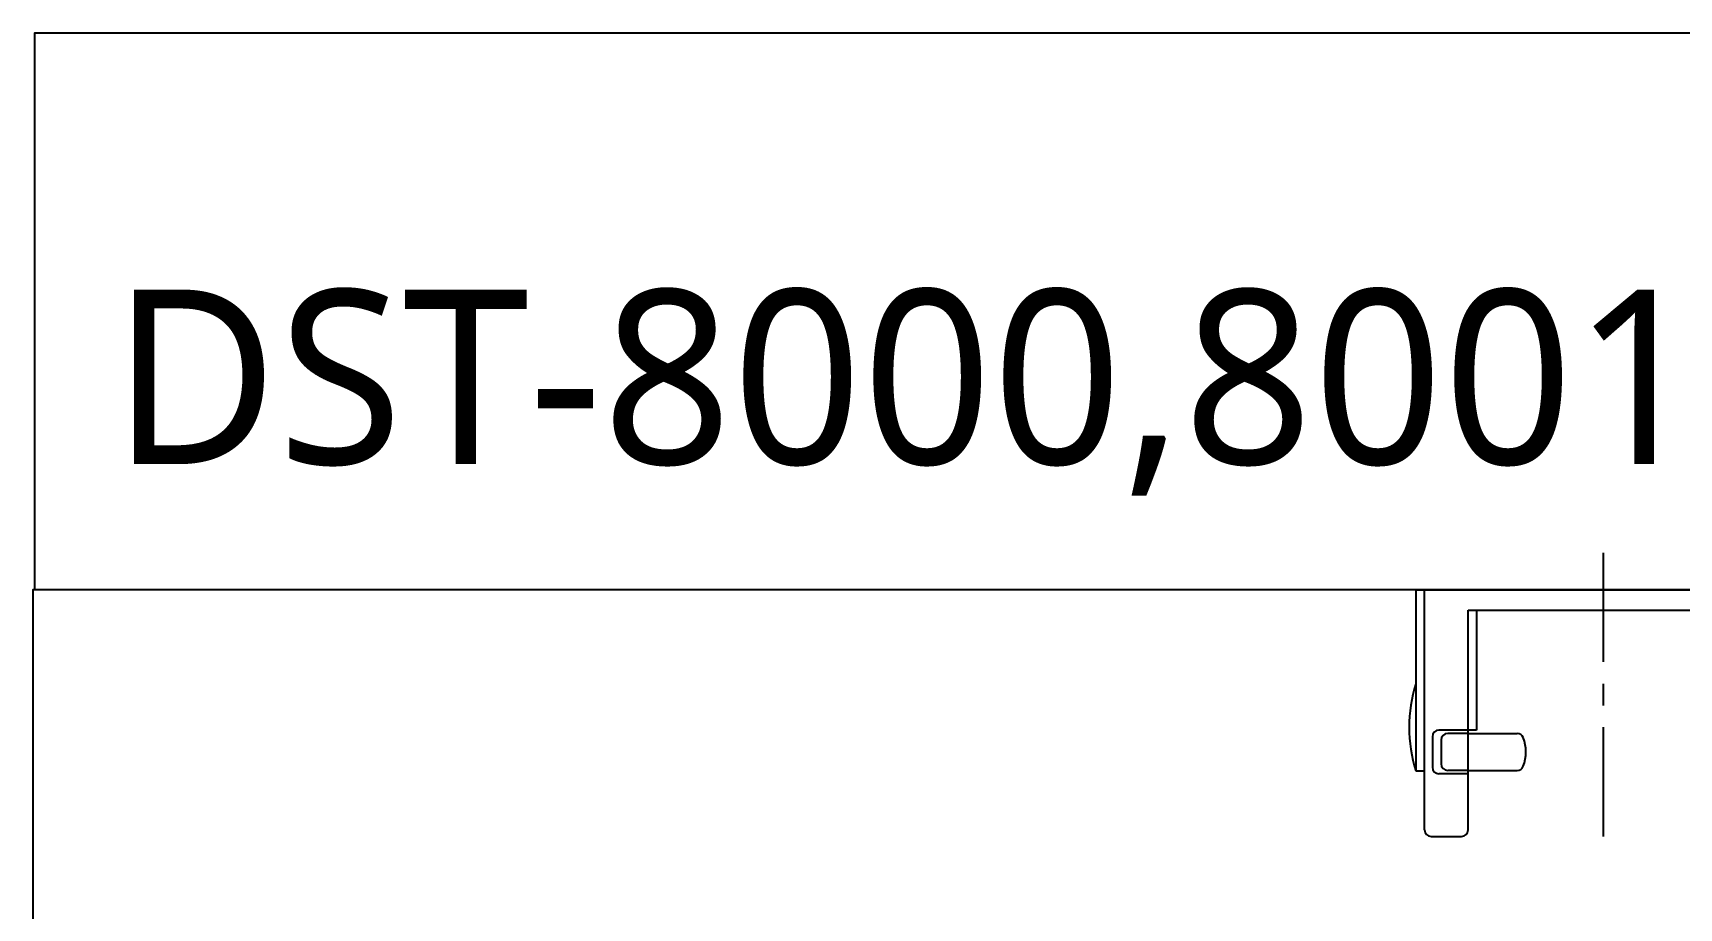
# Model space of a CAD drawing. Extents: x 2963 to 9049, y -570 to 1982.
# Drawn here: x 3101 to 3856, y 1581 to 1982 of the extents above; entities that cross this region are included whole.
import ezdxf

# ---------------------------------------------------------------- set-up
doc = ezdxf.new("R2010")
doc.units = 0
doc.header["$LTSCALE"] = 20
doc.header["$MEASUREMENT"] = 0
doc.linetypes.add('CENTER', pattern=[2, 1.25, -0.25, 0.25, -0.25])
doc.layers.get('0').update_dxf_attribs({"linetype": 'CONTINUOUS'})
for name, color, linetype in [('3', 3, 'CONTINUOUS'), ('4', 4, 'CONTINUOUS'), ('6', 6, 'CONTINUOUS'), ('CENTER', 2, 'CENTER')]:
    doc.layers.add(name, color=color, linetype=linetype)
doc.styles.add('GHS', font='romans', dxfattribs={"bigfont": 'ghs'})

msp = doc.modelspace()

# ---------------------------------------------------------------- linework, layer by layer
at = {"layer": '3', "color": 7}
msp.add_lwpolyline([(3102.17, 1726.86), (3102.17, 1982.23), (5737.31, 1982.23), (5737.31, -198.18), (5029.67, -198.18)], dxfattribs=at)
at = {"layer": '4'}
for p, q in [((3735.31, 1726.86), (3907.31, 1726.86)), ((3735.31, 1726.86), (3735.31, 1643.86)), ((3739.31, 1616.86), (3739.31, 1726.86)), ((3759.31, 1717.55), (3883.31, 1717.55)), ((3759.31, 1616.86), (3759.31, 1717.55)), ((3763.08, 1717.55), (3763.08, 1662.55)), ((3759.31, 1662.55), (3745.93, 1662.55)), ((3759.31, 1661.05), (3749.93, 1661.05)), ((3763.08, 1662.55), (3759.31, 1662.55)), ((3759.31, 1661.05), (3781.76, 1661.05)), ((3742.93, 1659.55), (3742.93, 1645.55)), ((3746.93, 1658.05), (3746.93, 1647.05)), ((3735.31, 1643.86), (3739.31, 1643.86)), ((3759.31, 1642.55), (3745.93, 1642.55)), ((3759.31, 1644.05), (3749.93, 1644.05)), ((3759.31, 1644.05), (3781.76, 1644.05)), ((3742.31, 1613.86), (3756.31, 1613.86))]:
    msp.add_line(p, q, dxfattribs=at)
for centre, radius, start, end in [((3800.48, 1663.86), 68.18, 162.94091, 197.05909), ((3745.93, 1659.55), 3, 90, 180), ((3749.93, 1658.05), 3, 90, 180), ((3781.76, 1658.05), 3, 20.74303, 90), ((3767.24, 1652.55), 18.53, 339.25697, 20.74303), ((3745.93, 1645.55), 3, 180, 270), ((3749.93, 1647.05), 3, 180, 270), ((3781.76, 1647.05), 3, 270, 339.25697), ((3742.31, 1616.86), 3, 180, 270), ((3756.31, 1616.86), 3, 270, 0)]:
    msp.add_arc(centre, radius, start, end, dxfattribs=at)
at = {"layer": '6'}
msp.add_lwpolyline([(4362.67, 1726.86), (3101.31, 1726.86), (3101.31, -198.18), (4501.25, -198.18)], dxfattribs=at)
at = {"layer": 'CENTER', "color": 1, "linetype": 'CENTER', "ltscale": 2}
msp.add_line((3821.31, 1613.86), (3821.31, 1746.62), dxfattribs=at)

# ---------------------------------------------------------------- texts
at = {"insert": (3137.54, 1864.52), "char_height": 80, "width": 1407.3268, "attachment_point": 1, "style": 'GHS'}
msp.add_mtext('{\\fNanumGothic|b0|i0|c0|p50;DST-8000,8001\\fNanumGothic|b0|i0|c129|p50; (미개폐)}', dxfattribs=at)

doc.saveas('drawing.dxf')
